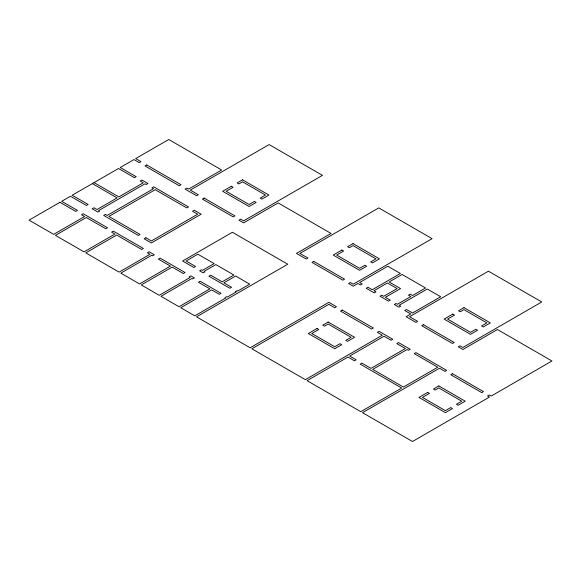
<?xml version="1.0" encoding="UTF-8"?>
<svg xmlns="http://www.w3.org/2000/svg" width="581" height="581" viewBox="0 0 581 581"><rect width="100%" height="100%" fill="white"/><g stroke="black" fill="none" stroke-linecap="round" stroke-linejoin="round"><path stroke-width="0.87" d="M94.071 182.608L118.836 196.908L143.275 182.804L140.188 181.025L141.917 180.023L147.952 183.509L146.216 184.504L145.003 183.807L98.683 210.547L99.634 211.099L97.906 212.094L92.154 208.775L93.89 207.773L96.954 209.545L117.108 197.91L92.343 183.611M59.945 202.304L29.05 220.141L53.684 234.368L84.586 216.531L81.514 214.752L83.243 213.757L107.55 227.788L105.822 228.791L86.315 217.526L55.42 235.37L84.034 251.885L114.929 234.049L111.596 232.124L113.324 231.122L143.376 248.472L141.641 249.474L116.665 235.051L85.763 252.888L119.083 272.126L149.985 254.289L147.414 252.8L149.143 251.805L154.321 254.79L152.585 255.793L151.714 255.284L120.819 273.128L139.542 283.935L170.444 266.098L158.359 259.119L160.087 258.124L185.063 272.54L183.335 273.542L172.172 267.1L141.27 284.937L159.23 295.301L190.125 277.464L189.101 276.876L190.837 275.873L194.41 277.936L192.681 278.938L191.861 278.466L160.959 296.303L179.021 306.724L209.915 288.888L198.448 282.272L200.184 281.269L221.041 293.311L219.306 294.313L211.651 289.89L180.749 307.727L194.795 315.839L225.697 297.995L225.079 297.639L226.808 296.644L227.425 297L236.198 291.938L235.581 291.582L237.309 290.58L237.927 290.936L249.699 284.138L235.654 276.026L223.881 282.824L231.543 287.246L229.807 288.249L208.949 276.207L210.678 275.205L222.145 281.829L233.925 275.031L215.863 264.602L204.091 271.4L204.911 271.872L203.183 272.874L199.603 270.811L201.338 269.809L202.362 270.405L214.135 263.607L197.86 254.209L186.087 261.007L195.565 266.483L193.836 267.478L182.623 261.007L232.4 232.262L287.769 264.232L196.531 316.834L250.128 347.779L328.839 302.338L336.464 306.732L334.729 307.734L328.839 304.335L251.856 348.782L305.352 379.662L382.334 335.215L377.396 332.368L379.124 331.366L392.778 339.246L391.049 340.248L384.063 336.217L349.711 356.051L356.168 359.777L354.439 360.779L347.983 357.054L307.08 380.664L360.786 411.675L401.689 388.057L360.205 364.113L361.934 363.11L371.027 368.361L405.378 348.52L396.816 343.582L398.544 342.579L410.171 349.29L408.436 350.285L407.114 349.522L372.755 369.356L403.417 387.062L437.769 367.221L414.209 353.618L415.938 352.623L446.695 370.38L444.966 371.375L439.505 368.223L362.522 412.67L412.474 441.509L489.463 397.063L487.546 395.959L489.275 394.964L491.192 396.068L551.95 360.99L497.467 329.529L462.89 349.493L458.249 346.813L459.978 345.811L462.89 347.496L541.739 301.967L488.425 271.189L409.583 316.71L417.623 321.358L415.894 322.361L406.119 316.71L410.803 314.009L404.754 310.515L406.482 309.513L412.532 313.006L440.688 296.753L427.282 289.011L399.118 305.265L400.708 306.187L398.98 307.182L394.303 304.488L396.039 303.485L397.389 304.27L410.832 296.506L408.458 295.133L410.186 294.139L412.561 295.504L425.546 288.009L402.125 274.486L389.139 281.981L400.549 288.568L385.37 297.327L390.265 300.152L388.536 301.154L379.996 296.223L381.732 295.228L383.642 296.332L397.084 288.568L387.411 282.983L373.968 290.74L375.958 291.894L374.229 292.897L366.248 288.285L367.984 287.29L372.232 289.745L400.396 273.484L387.817 266.229L359.661 282.482L362.21 283.956L360.481 284.959L357.932 283.484L353.248 286.186L348.6 283.506L350.336 282.511L353.248 284.189L432.09 238.668L378.783 207.889L299.934 253.41L307.981 258.058L306.245 259.053L296.47 253.41L331.047 233.446L278.168 202.922L243.599 222.886L238.958 220.206L240.687 219.204L243.599 220.882L322.448 175.36L269.134 144.582L190.285 190.103L198.332 194.751L196.603 195.753L185.078 189.101L186.813 188.099L188.556 189.108L221.63 170.015L168.751 139.491L135.685 158.584L140.965 161.627L139.237 162.629L133.95 159.579L120.231 167.502L136.15 176.697L134.414 177.692L118.495 168.505L72.182 195.245L88.116 204.447L86.387 205.442L70.446 196.24L61.68 201.309L77.469 210.424L75.741 211.426L59.945 202.304M146.739 164.96L145.003 165.963L179.311 185.767L181.04 184.765L146.739 164.96M105.408 214.425L103.679 215.428L138.365 235.45L140.094 234.455L108.894 216.437L155.214 189.696L186.799 207.933L188.527 206.938L153.718 186.835L151.99 187.837L153.486 188.702L107.165 215.442L105.408 214.425M204.105 198.085L202.37 199.08L233.184 216.873L234.92 215.871L204.105 198.085M231.369 186.261L222.69 191.272L249.082 206.509L256.119 202.449L254.391 201.447L249.082 204.512L226.154 191.272L233.104 187.264L231.369 186.261M242.531 179.819L237.142 182.928L238.871 183.93L242.531 181.817L265.466 195.056L260.157 198.121L261.893 199.116L268.923 195.056L242.531 179.819M145.867 237.782L144.132 238.784L151.358 242.952L201.135 214.215L194.301 210.264L192.565 211.266L197.678 214.215L151.358 240.955L145.867 237.782M313.747 261.385L312.019 262.387L342.834 280.173L344.562 279.178L313.747 261.385M341.875 250.062L333.196 255.074L359.588 270.31L366.618 266.251L364.89 265.248L359.588 268.313L336.653 255.074L343.603 251.057L341.875 250.062M353.037 243.613L347.641 246.729L349.377 247.731L353.037 245.618L375.965 258.85L370.663 261.915L372.392 262.917L379.429 258.85L353.037 243.613M342.231 310.065L340.502 311.067L371.622 329.035L373.358 328.033L342.231 310.065M317.015 328.497L308.329 333.509L334.721 348.753L341.759 344.686L340.03 343.691L334.721 346.748L311.794 333.509L318.744 329.5L317.015 328.497M328.171 322.056L322.782 325.171L324.51 326.166L328.171 324.053L351.106 337.292L345.797 340.357L347.532 341.359L354.57 337.292L328.171 322.056M423.396 324.692L421.668 325.687L452.476 343.48L454.211 342.478L423.396 324.692M452.788 314.096L444.109 319.107L470.501 334.344L477.538 330.284L475.81 329.289L470.501 332.347L447.573 319.107L454.524 315.098L452.788 314.096M463.95 307.654L458.562 310.77L460.29 311.765L463.95 309.651L486.885 322.891L481.576 325.956L483.312 326.95L490.342 322.891L463.95 307.654M452.468 373.706L450.733 374.709L481.78 392.633L483.508 391.63L452.468 373.706M427.674 392.393L418.995 397.404L445.387 412.641L452.425 408.581L450.696 407.579L445.387 410.644L422.46 397.404L429.41 393.388L427.674 392.393M438.837 385.944L433.448 389.059L435.176 390.062L438.837 387.948L461.772 401.188L456.463 404.245L458.191 405.247L465.228 401.188L438.837 385.944"/></g></svg>
